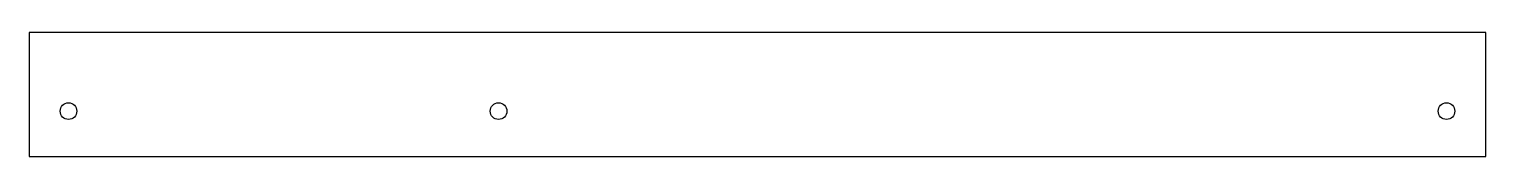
# Model space of a CAD drawing. Header units: millimetres. Extents: x -313 to 168, y -5 to 36.
import ezdxf

# ---------------------------------------------------------------- set-up
doc = ezdxf.new("R2010")
doc.units = ezdxf.units.MM
doc.layers.add('kontur', color=7, linetype='Continuous')

msp = doc.modelspace()

# ---------------------------------------------------------------- linework, layer by layer
at = {"layer": 'kontur'}
for p, q in [((-313, 36), (-313, -5)), ((168, 36), (-313, 36)), ((168, -5), (168, 36)), ((-313, -5), (168, -5))]:
    msp.add_line(p, q, dxfattribs=at)
for centre in [(-300, 10), (-158, 10), (155, 10)]:
    msp.add_circle(centre, 2.75, dxfattribs=at)

doc.saveas('drawing.dxf')
